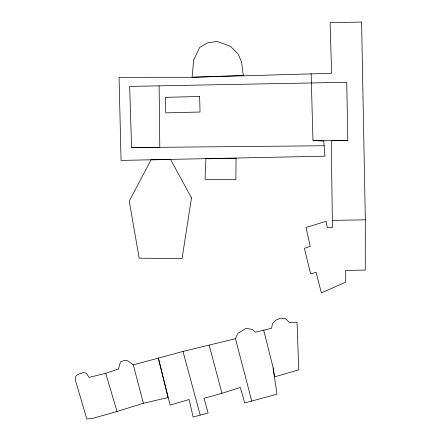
<?xml version="1.0" encoding="UTF-8"?>
<svg xmlns="http://www.w3.org/2000/svg" width="441" height="441" viewBox="0 0 441 441"><rect width="100%" height="100%" fill="white"/><g stroke="black" fill="none" stroke-linecap="round" stroke-linejoin="round"><path stroke-width="0.66" d="M311.125 73.647L312.961 140.497L323.815 141.137L324.94 156.18L121.066 160.414L119.053 77.307L192.078 77.274L331.638 73.294L330.089 22.717L361.592 22.05L365.33 219.833L365.258 270.085L345.7 270.405L345.7 282.141L321.379 292.923L316.098 272.378L310.596 273.822L304.395 248.305L310.243 246.299L306.015 227.512L326.07 221.31L327.338 227.512L332.448 227.512L331.252 140.712L347.778 140.431L346.758 82.28L129.665 86.403L131.567 147.586L159.796 147.338L159.124 85.841M235.461 338.705L182.982 351.427L158.352 358.12L170.154 405.097L189.15 399.529L193.097 417.048L208.146 412.958L203.957 398.262L221.961 393.328L240.323 387.441L244.694 402.986L251.745 401.045L235.461 338.705L237.749 333.451L246.282 328.236L252.517 329.543L255.444 332.183L271.551 328.269L272.538 323.688L276.485 319.742L280.746 318.121L285.647 318.793L289.594 322.702L297.03 322.211L298.755 369.823L274.473 376.906L273.172 367.849L263.69 330.21M105.697 373.312L118.491 369.084L120.465 361.857L124.902 360.269L127.868 360.87L133.259 364.85L143.408 403.267L117.047 411.514L92.555 418.388L86.811 418.95L75.67 381.167L75.67 376.586L77.186 374.789L83.388 372.502L86.348 373.273L89.132 377.397L105.697 373.312L117.047 411.514M251.745 401.045L276.942 394.21L273.172 367.849M133.259 364.85L158.352 358.12L168.004 397.556L143.408 403.267M332.624 220.357L365.33 219.833M131.567 147.586L324.129 145.75M312.961 140.497L347.778 140.431M182.982 351.427L200.22 415.108M209.205 345.259L221.961 393.328M236.062 158.44L235.885 179.691L205.048 179.371L205.892 158.754L236.062 158.44M193.665 60.004L192.078 77.274L243.322 75.444L241.629 62.297L238.245 54.083L230.208 46.189L216.889 41.399L207.408 42.948L199.69 47.391L193.665 60.004M191.477 197.838L182.067 258.564L139.18 258.172L129.241 201.079L151.054 159.813L170.612 159.565L191.477 197.838M199.619 96.48L165.325 97.362L165.75 112.868L200.043 112.025L199.619 96.48"/></g></svg>
